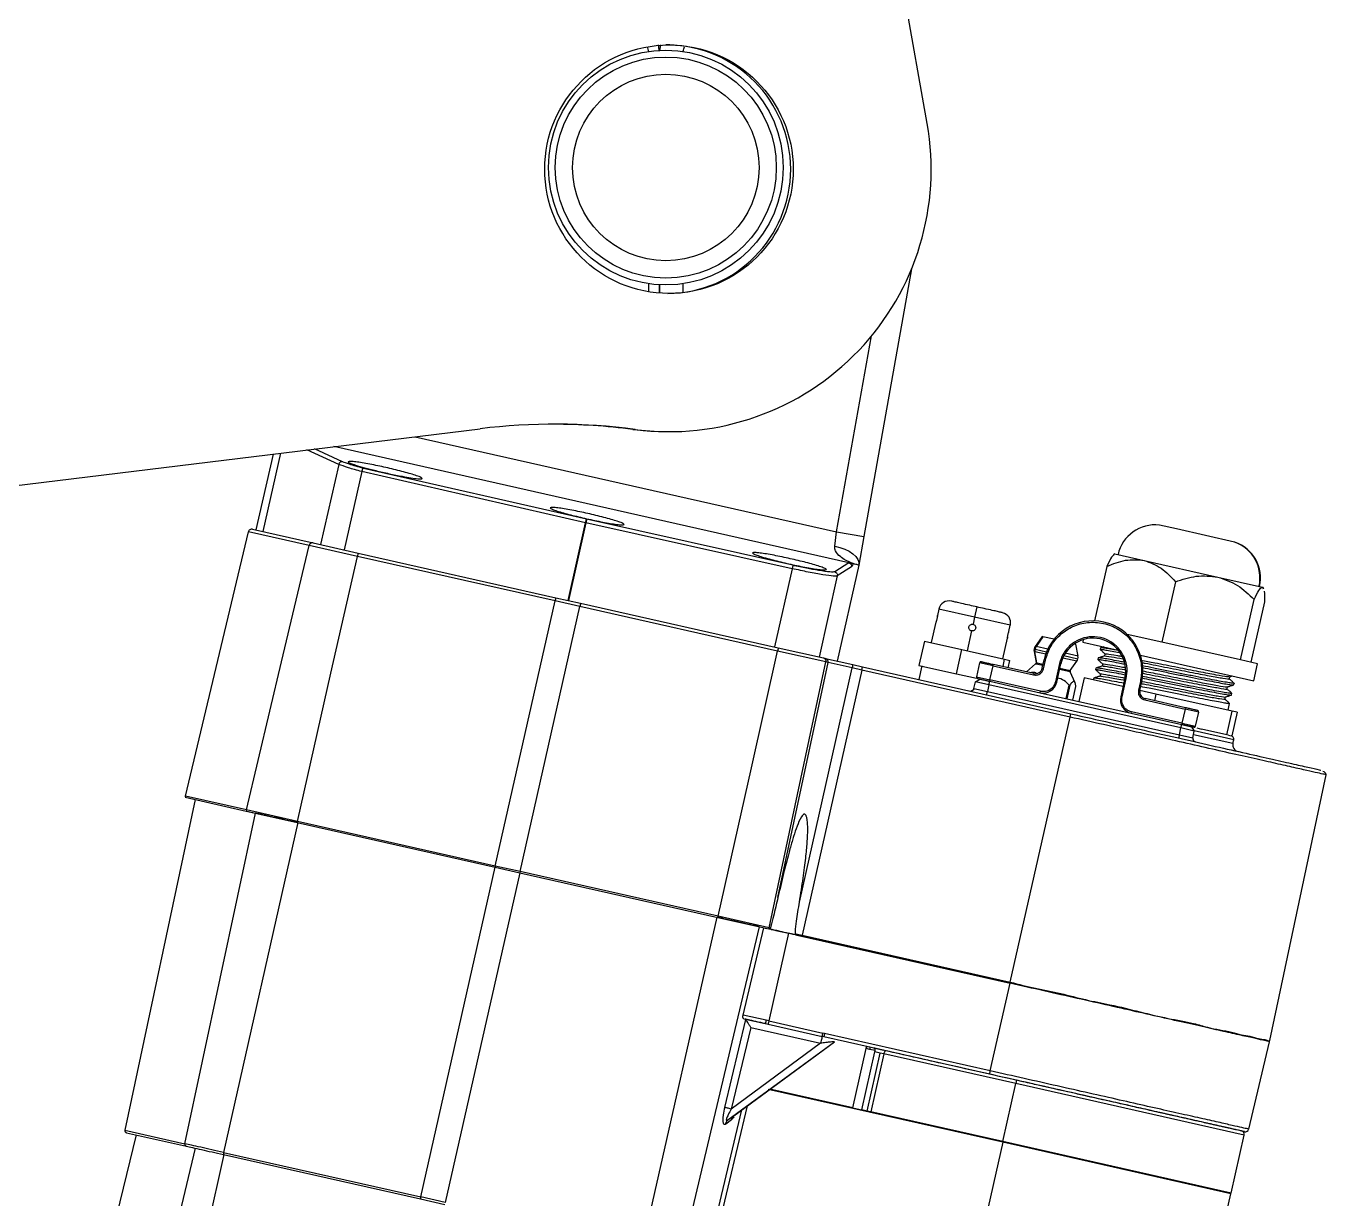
# Model space of a CAD drawing. Header units: millimetres. Extents: x -939 to 77961, y -54291 to 1503.
# Drawn here: x 9008.8 to 9349.7, y -34789.2 to -34481.8 of the extents above; entities that cross this region are included whole.
import ezdxf

# ---------------------------------------------------------------- set-up
doc = ezdxf.new("R2010")
doc.units = ezdxf.units.MM

# ---------------------------------------------------------------- blocks, each defined once
blk = doc.blocks.new('*U167')
at = {"color": 7, "linetype": 'Continuous', "lineweight": 25}
for p, q in [((580.4, -33.15), (573.82, 4.09)), ((539.92, -22.17), (540.03, -22.75)), ((543.16, -21.77), (542.56, -21.77)), ((578.14, -54.17), (571.22, -92.95)), ((540.06, -56.34), (540.06, -57.51)), ((541.62, -56.5), (541.62, -57.7)), ((541.63, -56.5), (541.63, -57.7)), ((545.06, -57.6), (545.06, -56.34)), ((317.53, -101.51), (515.69, -77.35)), ((537.78, -77.44), (538.15, -77.44)), ((542.7, -77.76), (543.06, -77.76)), ((486.76, -80.87), (484.2, -92.23)), ((569.07, -96.76), (494.48, -79.93)), ((485.69, -81), (483.21, -92)), ((495.2, -82.5), (492.58, -94.11)), ((496.57, -82.12), (496.59, -82.16)), ((498.53, -83.54), (495.97, -94.88)), ((530.95, -90.94), (498.53, -83.54)), ((531.08, -90.45), (498.78, -83.08)), ((473.01, -130.54), (482.13, -92.26)), ((490.93, -94.25), (482.13, -92.26)), ((482.73, -91.89), (491.49, -93.87)), ((528.41, -102.19), (530.95, -90.94)), ((530.99, -90.94), (528.45, -102.2)), ((530.99, -90.94), (530.95, -90.94)), ((560.86, -97.6), (530.99, -90.94)), ((560.95, -97.11), (531.08, -90.45)), ((567.01, -94.33), (567.29, -92.25)), ((567.29, -92.25), (571.22, -92.95)), ((616.49, -91.85), (614.02, -91.29)), ((624.9, -93.75), (616.49, -91.85)), ((491.49, -93.87), (498.04, -95.35)), ((571.22, -92.95), (570.49, -97.08)), ((624.94, -93.76), (624.9, -93.75)), ((497.9, -95.82), (490.93, -94.25)), ((526.53, -102.28), (497.9, -95.82)), ((498.04, -95.35), (526.64, -101.8)), ((607.55, -95.44), (607.36, -95.58)), ((607.55, -95.44), (611.83, -96.4)), ((560.86, -97.6), (558.3, -108.93)), ((569.07, -96.76), (567.01, -98.06)), ((570.49, -97.08), (567.35, -110.98)), ((569.45, -97.35), (567.39, -98.65)), ((570.49, -97.08), (569.39, -96.83)), ((606.43, -97.27), (604.65, -105.16)), ((611.83, -96.4), (622.48, -98.81)), ((567.39, -98.65), (564.74, -110.39)), ((616.34, -99.5), (614.36, -108.25)), ((622.48, -98.81), (628.93, -100.26)), ((628.93, -100.26), (629.04, -100.52)), ((628.93, -100.26), (629.01, -100.28)), ((629.12, -100.48), (629.01, -100.28)), ((517.86, -140.66), (526.53, -102.28)), ((521.47, -141.47), (530.12, -103.09)), ((530.12, -103.09), (526.53, -102.28)), ((526.64, -101.8), (530.22, -102.6)), ((558.74, -109.54), (530.12, -103.09)), ((530.22, -102.6), (558.82, -109.05)), ((582.1, -103.44), (581.89, -104.37)), ((587.6, -103.14), (587.27, -104.6)), ((625.76, -110.82), (627.74, -102.07)), ((629.23, -102.41), (627.26, -111.16)), ((581.67, -105.35), (581, -108.31)), ((587.27, -104.6), (587.04, -105.64)), ((586.82, -106.62), (586.17, -109.48)), ((592.23, -106.7), (592.44, -105.77)), ((614.36, -108.25), (609.35, -107.12)), ((558.82, -109.05), (565.37, -110.53)), ((579.99, -108.08), (579.19, -111.6)), ((579.99, -108.08), (585.43, -109.31)), ((591.34, -110.65), (592.01, -107.68)), ((597.06, -107.42), (596.05, -108.85)), ((597.16, -107.45), (596.18, -108.88)), ((597.16, -107.45), (597.06, -107.42)), ((598.79, -107.81), (597.16, -107.45)), ((601.94, -108.52), (601.73, -108.48)), ((602.24, -110.25), (601.94, -108.52)), ((603, -107.87), (602.92, -108.23)), ((602.92, -108.23), (608.06, -109.39)), ((605.5, -109.06), (605.45, -109.3)), ((625.76, -110.82), (614.36, -108.25)), ((565.72, -111.11), (558.74, -109.54)), ((565.37, -110.53), (565.69, -110.6)), ((565.69, -110.6), (569.66, -111.5)), ((566.05, -111.19), (565.72, -111.11)), ((584.64, -112.82), (585.43, -109.31)), ((585.43, -109.31), (591.62, -110.71)), ((591.38, -111.78), (591.62, -110.71)), ((591.62, -110.71), (592.36, -110.88)), ((592.12, -111.95), (592.36, -110.88)), ((595.88, -109.6), (596.16, -111.21)), ((596.26, -111.24), (596.01, -109.63)), ((597.05, -112.03), (597.32, -110.81)), ((597.24, -112.08), (597.52, -110.86)), ((597.32, -110.81), (597.52, -110.86)), ((601.12, -112.33), (602.07, -111)), ((605.17, -110.53), (605.12, -110.76)), ((606.14, -109.93), (606.07, -110.24)), ((611.27, -110.12), (627.7, -113.82)), ((624.82, -110.63), (624.81, -110.62)), ((628.25, -111.38), (625.76, -110.82)), ((558.79, -145.2), (566.05, -111.19)), ((561.91, -145.9), (569.56, -111.98)), ((561.91, -145.9), (569.56, -111.98)), ((570.94, -112.29), (562.29, -150.67)), ((569.56, -111.98), (566.05, -111.19)), ((569.66, -111.5), (569.56, -111.98)), ((570.94, -112.29), (569.56, -111.98)), ((569.56, -111.98), (569.56, -111.98)), ((569.66, -111.5), (571.05, -111.81)), ((569.66, -111.5), (569.66, -111.5)), ((570.94, -112.29), (571.05, -111.81)), ((601.09, -119.09), (570.94, -112.29)), ((571.05, -111.81), (601.2, -118.61)), ((579.19, -111.6), (584.64, -112.82)), ((579.63, -111.69), (579.19, -113.64)), ((584.64, -112.82), (587.52, -113.47)), ((588, -111.22), (587.54, -113.27)), ((589.95, -111.66), (588, -111.22)), ((589.49, -113.71), (589.95, -111.66)), ((589.95, -111.66), (590, -111.47)), ((589.95, -111.66), (595.81, -112.98)), ((595.85, -112.79), (590, -111.47)), ((596.09, -111.4), (594.77, -112.53)), ((595.85, -112.79), (595.81, -112.98)), ((597.05, -112.03), (597.24, -112.08)), ((599.56, -111.32), (598.96, -114)), ((599.15, -114.05), (599.76, -111.36)), ((599.76, -111.36), (599.56, -111.32)), ((601.82, -114.12), (601.1, -112.53)), ((604.84, -111.99), (604.79, -112.22)), ((605.81, -111.4), (605.74, -111.71)), ((627.7, -113.82), (628.25, -111.38)), ((587.17, -114.94), (587.41, -113.97)), ((587.41, -113.97), (588.02, -113.59)), ((589.34, -114.4), (587.41, -113.97)), ((587.54, -113.27), (589.49, -113.71)), ((588.02, -113.59), (589.45, -113.91)), ((589.34, -114.4), (589.12, -115.38)), ((589.34, -114.4), (589.45, -113.91)), ((617.14, -120.67), (589.34, -114.4)), ((589.49, -113.71), (589.45, -113.91)), ((589.45, -113.91), (596.76, -115.56)), ((596.81, -115.36), (589.49, -113.71)), ((599.15, -114.05), (598.96, -114)), ((600.52, -116.41), (600.96, -114.45)), ((601.06, -114.48), (600.62, -116.43)), ((601.06, -114.48), (600.96, -114.45)), ((601.5, -116.63), (601.94, -114.68)), ((603.15, -113.41), (602.38, -116.83)), ((608.75, -114.67), (603.15, -113.41)), ((604.51, -113.45), (604.45, -113.7)), ((609.03, -113.45), (608.42, -116.14)), ((608.62, -116.18), (609.22, -113.5)), ((609.03, -113.45), (609.22, -113.5)), ((611.27, -113.96), (611, -115.18)), ((611.19, -115.22), (611.47, -114)), ((611.27, -113.96), (611.47, -114)), ((623.83, -115.02), (623.9, -114.71)), ((624.16, -113.56), (624.23, -113.25)), ((624.22, -113.25), (624.62, -113.13)), ((624.79, -114.43), (624.85, -114.2)), ((587.17, -114.94), (589.12, -115.38)), ((589.01, -115.86), (589.12, -115.38)), ((589.12, -115.38), (616.92, -121.65)), ((596.76, -115.56), (596.81, -115.36)), ((596.76, -115.56), (609.93, -118.53)), ((596.9, -115.58), (596.9, -115.59)), ((608.62, -116.18), (608.42, -116.14)), ((611.19, -115.22), (611, -115.18)), ((613.53, -115.75), (611.19, -115.22)), ((611.95, -116.42), (611.9, -116.61)), ((611.9, -116.61), (617.76, -117.93)), ((617.8, -117.74), (611.95, -116.42)), ((613.53, -115.75), (613.31, -116.73)), ((624.58, -118.24), (613.53, -115.75)), ((623.5, -116.49), (623.57, -116.17)), ((624.46, -115.89), (624.52, -115.66)), ((601.09, -119.09), (601.2, -118.61)), ((609.93, -118.53), (609.98, -118.33)), ((609.93, -118.53), (617.25, -120.18)), ((617.29, -119.98), (609.98, -118.33)), ((617.76, -117.93), (617.29, -119.98)), ((617.76, -117.93), (617.8, -117.74)), ((619.71, -118.37), (617.76, -117.93)), ((619.24, -120.42), (619.71, -118.37)), ((623.81, -121.66), (624.58, -118.24)), ((623.96, -118.1), (624.19, -117.12)), ((625.26, -118.4), (624.49, -121.81)), ((625.26, -118.4), (624.58, -118.24)), ((592.44, -157.47), (601.09, -119.09)), ((617.14, -120.67), (617.25, -120.18)), ((617.29, -119.98), (617.25, -120.18)), ((617.25, -120.18), (618.68, -120.5)), ((617.29, -119.98), (619.24, -120.42)), ((618.68, -120.5), (619.06, -121.11)), ((618.68, -120.5), (619.06, -121.11)), ((616.92, -121.65), (616.81, -122.13)), ((616.92, -121.65), (617.14, -120.67)), ((616.92, -121.65), (618.86, -122.09)), ((619.06, -121.11), (617.14, -120.67)), ((618.86, -122.09), (619.06, -121.11)), ((618.86, -122.09), (619.06, -121.11)), ((619.06, -121.11), (619.06, -121.11)), ((619.42, -120.67), (620.13, -120.83)), ((623.81, -121.66), (620.13, -120.83)), ((624.04, -121.71), (623.81, -121.66)), ((624.04, -121.71), (624.4, -121.79)), ((624.49, -121.81), (624.4, -121.79)), ((624.67, -122.88), (624.78, -122.39)), ((629.99, -165.94), (638.18, -127.45)), ((474.43, -131.03), (464.25, -178.91)), ((473.01, -130.54), (472.97, -130.7)), ((472.97, -130.7), (481.8, -132.69)), ((481.84, -132.53), (473.01, -130.54)), ((472.93, -180.87), (483.16, -132.99)), ((481.84, -132.53), (481.8, -132.69)), ((481.8, -132.69), (489.18, -134.35)), ((489.22, -134.2), (481.84, -132.53)), ((481.97, -132.73), (483.16, -132.99)), ((489.27, -134.37), (478.54, -182.14)), ((489.22, -134.2), (489.18, -134.35)), ((489.18, -134.35), (517.83, -140.81)), ((517.86, -140.66), (489.22, -134.2)), ((507.09, -188.57), (517.85, -140.82)), ((517.86, -140.66), (517.83, -140.81)), ((517.83, -140.81), (521.44, -141.63)), ((521.47, -141.47), (517.86, -140.66)), ((521.41, -141.62), (510.63, -189.37)), ((521.47, -141.47), (521.44, -141.63)), ((521.44, -141.63), (550.08, -148.09)), ((550.12, -147.93), (521.47, -141.47)), ((561.91, -145.9), (561.91, -145.9)), ((539.18, -195.81), (549.99, -148.06)), ((550.12, -147.93), (550.08, -148.09)), ((550.08, -148.09), (557.47, -149.75)), ((557.5, -149.59), (550.12, -147.93)), ((556.1, -149.44), (544.79, -197.08)), ((553.75, -162.25), (556.74, -149.59)), ((556.74, -149.59), (557.16, -149.68)), ((557.5, -149.59), (557.47, -149.75)), ((557.47, -149.75), (557.65, -149.79)), ((560.34, -150.4), (557.47, -163.09)), ((557.68, -149.64), (557.5, -149.59)), ((557.65, -149.79), (557.68, -149.64)), ((592.4, -157.63), (560.34, -150.4)), ((561.38, -150.47), (561.35, -150.63)), ((561.35, -150.63), (592.4, -157.63)), ((561.38, -150.47), (562.29, -150.67)), ((562.29, -150.67), (592.44, -157.47)), ((589.54, -170.32), (592.4, -157.63)), ((592.44, -157.47), (592.4, -157.63)), ((551.12, -175.62), (554.16, -162.9)), ((557.08, -163), (553.75, -162.25)), ((553.84, -162.77), (556.95, -163.47)), ((554.16, -162.9), (554.07, -162.82)), ((556.95, -163.47), (557.37, -163.57)), ((557.47, -163.09), (557.08, -163)), ((557.37, -163.57), (565.2, -165.33)), ((557.47, -163.09), (565.3, -164.85)), ((554.86, -164.03), (552.04, -175.84)), ((554.86, -164.03), (564.98, -166.31)), ((565.44, -165.39), (565.2, -165.33)), ((565.55, -164.91), (565.3, -164.85)), ((589.43, -170.8), (565.44, -165.39)), ((589.54, -170.32), (565.55, -164.91)), ((551.56, -177.43), (566.96, -166.09)), ((564.98, -166.31), (552.04, -175.84)), ((552.4, -176.82), (566.96, -166.09)), ((569.62, -175.66), (571.56, -167.07)), ((570.94, -175.96), (572.84, -167.57)), ((572.11, -167.2), (571.56, -167.07)), ((572.88, -167.37), (572.11, -167.2)), ((572.69, -167.02), (572.68, -167.02)), ((572.84, -167.57), (572.88, -167.37)), ((573.61, -167.74), (572.84, -167.57)), ((572.89, -167.37), (572.88, -167.37)), ((626.95, -178.75), (629.96, -166.1)), ((629.96, -166.1), (630, -165.92)), ((571.72, -176.13), (573.61, -167.74)), ((574.12, -167.86), (572.22, -176.25)), ((574.12, -167.86), (573.61, -167.74)), ((593.26, -172.17), (574.12, -167.86)), ((591.34, -180.66), (557.39, -173)), ((569.62, -175.66), (557.62, -172.95)), ((591.37, -180.56), (593.26, -172.17)), ((554.35, -175.38), (548.95, -198.01)), ((551.56, -177.43), (552.4, -176.82)), ((569.62, -175.66), (570.94, -175.96)), ((571.72, -176.13), (570.94, -175.96)), ((572.22, -176.25), (571.72, -176.13)), ((591.37, -180.56), (572.22, -176.25)), ((464.25, -178.91), (472.93, -180.87)), ((552.07, -177.4), (551.23, -178.02)), ((465.88, -179.58), (461.14, -199.01)), ((464.48, -179.27), (473.14, -181.22)), ((591.34, -180.66), (567.41, -286.8)), ((591.07, -180.5), (591.04, -180.59)), ((624.38, -188.11), (591.34, -180.66)), ((624.4, -188.01), (591.37, -180.56)), ((624.4, -188.01), (626.3, -179.62)), ((474.44, -181.51), (469.73, -200.95)), ((478.59, -182.45), (474.17, -201.95)), ((478.5, -182.43), (507.03, -188.86)), ((478.54, -182.14), (507.09, -188.57)), ((606.13, -183.99), (606.15, -183.9)), ((607.47, -184.19), (607.45, -184.29)), ((608.91, -184.52), (608.88, -184.62)), ((600.45, -294.25), (624.38, -188.11)), ((621.55, -187.47), (621.58, -187.38)), ((507.03, -188.86), (510.56, -189.66)), ((510.63, -189.37), (507.09, -188.57))]:
    blk.add_line(p, q, dxfattribs=at)
at = {"color": 8, "linetype": 'Continuous', "lineweight": 25}
for p, q in [((567.29, -92.25), (572.35, -63.89)), ((506.28, -78.5), (567.29, -92.25)), ((495.2, -82.5), (490.6, -80.41)), ((495.77, -82.12), (491.72, -80.27)), ((587.27, -104.6), (582.1, -103.44)), ((592.44, -105.77), (587.27, -104.6)), ((595.89, -109.21), (596.02, -109.24)), ((596.02, -109.24), (597.7, -109.62)), ((596.18, -108.88), (596.05, -108.85)), ((597.86, -109.26), (596.18, -108.88)), ((596.01, -109.63), (595.88, -109.6)), ((597.56, -109.98), (596.01, -109.63)), ((602.07, -111), (600.03, -110.54)), ((600.2, -110.18), (602.23, -110.64)), ((602.24, -110.25), (600.4, -109.83)), ((596.2, -111.42), (596.09, -111.4)), ((596.16, -111.21), (596.26, -111.24)), ((597.14, -111.64), (596.2, -111.42)), ((596.26, -111.24), (597.18, -111.44)), ((601.1, -112.53), (599.57, -112.19)), ((599.62, -111.99), (601.12, -112.33)), ((618.96, -121.59), (624.67, -122.88)), ((624.78, -122.39), (619.06, -121.1)), ((626.3, -179.62), (593.26, -172.17)), ((553.53, -175.98), (548.33, -197.87))]:
    blk.add_line(p, q, dxfattribs=at)
at = {"color": 7, "linetype": 'Continuous', "lineweight": 25, "flags": 128}
for points in [[(541.6, -22.55), (541.53, -22.02), (541.48, -21.77)], [(541.77, -21.77), (541.72, -22.02), (541.65, -22.55)], [(537.78, -77.44), (541.51, -77.74), (542.7, -77.76)], [(481.84, -132.53), (486.93, -111.09), (490.93, -94.25)], [(489.22, -134.2), (494.08, -112.71), (497.9, -95.82)], [(567.01, -94.33), (567.76, -94.52), (568.46, -94.77), (569.09, -95.08), (569.62, -95.44), (570.05, -95.83), (570.34, -96.25), (570.49, -96.67), (570.49, -97.08)], [(550.12, -147.93), (554.95, -126.43), (558.74, -109.54)], [(557.5, -149.59), (562.1, -128.05), (565.72, -111.11)], [(569.56, -111.98), (569.58, -111.88), (569.6, -111.79), (569.62, -111.71), (569.63, -111.64), (569.65, -111.58), (569.66, -111.53), (569.66, -111.51), (569.66, -111.5)], [(571.56, -167.07), (571.57, -167.02), (571.59, -166.97), (571.61, -166.92), (571.64, -166.88), (571.67, -166.84), (571.7, -166.82), (571.73, -166.81), (571.76, -166.81)]]:
    blk.add_lwpolyline(points, dxfattribs=at)
at = {"color": 7, "linetype": 'Continuous', "lineweight": 25}
for centre, radius in [((543.02, -39.76), 17.99), ((542.56, -39.52), 17), ((542.56, -39.52), 16), ((542.56, -39.52), 13.5)]:
    blk.add_circle(centre, radius, dxfattribs=at)
for centre, radius, start, end in [((542.66, -39.74), 17.98, 359.9433, 89.3908), ((543.01, -39.79), 37.97, 262.6395, 10.0712), ((542.66, -39.78), 17.98, 270.6596, 0.0568), ((526.54, -166.35), 89.67, 82.5648, 96.9508), ((526.18, -166.36), 89.67, 82.5648, 89.909), ((495.69, -82.61), 0.5, 80.2423, 167.2309), ((613.4, -96.76), 5.5, 83.5549, 167.292), ((623.1, -98.93), 5.49, 347.1133, 70.7905), ((623.16, -98.96), 5.5, 347.292, 71.0291), ((583.57, -103.77), 1.5, 77.292, 167.292), ((590.98, -105.44), 1.5, 347.292, 77.292), ((604.39, -112.41), 7.25, 347.292, 167.292), ((596.86, -109.43), 1, 167.292, 189.9119), ((596.86, -109.43), 1, 144.6722, 167.292), ((597.03, -109.47), 1.04, 167.2656, 189.0305), ((597.03, -109.47), 1.04, 145.5536, 167.3184), ((604.39, -112.41), 4.75, 347.292, 167.292), ((565.57, -111.07), 0.487, 346.492, 75.762), ((588.2, -111.27), 0.2, 77.292, 167.292), ((601.25, -110.42), 1, 324.6722, 347.292), ((601.25, -110.42), 1, 347.292, 9.9119), ((596.07, -111.81), 1, 257.292, 347.292), ((595.96, -111.25), 0.2, 310.4221, 9.9119), ((596.06, -111.27), 0.207, 311.8264, 9.0881), ((601.29, -112.45), 0.2, 144.6722, 204.1619), ((587.74, -113.32), 0.2, 167.292, 257.292), ((597.2, -113.61), 2, 257.292, 347.292), ((586.69, -114.82), 0.5, 257.292, 299.5574), ((586.69, -114.82), 0.5, 301.6845, 346.292), ((610.37, -116.58), 2, 167.292, 257.292), ((612.17, -115.44), 1, 167.292, 257.292), ((619.51, -118.33), 0.2, 347.292, 77.292), ((619.05, -120.38), 0.2, 257.292, 347.292), ((619.35, -122.19), 0.5, 168.292, 257.292), ((619.35, -122.19), 0.5, 168.292, 237.1621), ((624.29, -122.28), 0.5, 347.292, 77.292), ((625.64, -123.1), 1, 167.292, 257.292), ((571.41, -166.97), 0.733, 341.4832, 5.2465), ((572.6, -167.3), 0.286, 344.455, 74.1416), ((572.61, -167.3), 0.286, 344.455, 74.1416), ((592.1, -171.79), 1.22, 341.4834, 5.2467), ((626.46, -178.64), 0.5, 257.292, 346.592), ((625.81, -179.51), 0.5, 347.292, 77.292)]:
    blk.add_arc(centre, radius, start, end, dxfattribs=at)
for points, knots in [([(545.08, -22.72), (545.08, -22.7), (545.1, -22.46), (545.18, -22.23), (545.25, -22.02)], [0, 0, 0, 0, 0.058138, 1, 1, 1, 1]), ([(498.53, -83.54), (497.84, -83.35), (496.33, -82.94), (495.6, -82.65), (495.2, -82.5)], [0, 0, 0, 0, 0.462918, 1, 1, 1, 1]), ([(498.78, -83.08), (498.03, -82.87), (496.69, -82.49), (496.05, -82.23), (495.77, -82.12)], [0, 0, 0, 0, 0.5591759, 1, 1, 1, 1]), ([(507.3, -84.54), (507.24, -84.47), (507.13, -84.37), (506.35, -84.08), (505.43, -83.81), (504.36, -83.51), (503.2, -83.22), (502.02, -82.95), (500.83, -82.69), (499.66, -82.46), (498.57, -82.26), (497.62, -82.12), (496.79, -82.03), (496.65, -82.09), (496.57, -82.12)], [0, 0, 0, 0, 0.118826, 0.204732, 0.282913, 0.358176, 0.430534, 0.5, 0.569442, 0.641791, 0.717063, 0.795268, 0.881149, 1, 1, 1, 1]), ([(496.59, -82.16), (496.68, -82.22), (496.84, -82.33), (497.37, -82.51), (497.61, -82.59)], [0, 0, 0, 0, 0.558659, 1, 1, 1, 1]), ([(497.61, -82.59), (498.04, -82.72), (498.87, -82.97), (500.63, -83.42), (502.54, -83.86), (504.31, -84.22), (505.73, -84.46), (506.6, -84.58), (507.17, -84.61), (507.25, -84.56), (507.3, -84.54)], [0, 0, 0, 0, 0.14219, 0.274115, 0.419158, 0.566555, 0.68018, 0.805928, 0.887095, 1, 1, 1, 1]), ([(498.78, -83.08), (498.77, -83.08), (498.75, -83.09), (498.71, -83.13), (498.65, -83.21), (498.58, -83.35), (498.55, -83.48), (498.53, -83.54)], [0, 0, 0, 0, 0.152904, 0.287479, 0.501017, 0.758405, 1, 1, 1, 1]), ([(498.53, -83.54), (498.53, -83.54), (498.53, -83.54), (498.53, -83.54), (498.53, -83.54)], [0, 0, 0, 0, 0.559549, 1, 1, 1, 1]), ([(536.55, -91.2), (536.49, -91.14), (536.38, -91.03), (535.6, -90.75), (534.68, -90.47), (533.61, -90.18), (532.45, -89.89), (531.27, -89.61), (530.08, -89.36), (528.91, -89.12), (527.82, -88.93), (526.87, -88.78), (526.04, -88.7), (525.9, -88.75), (525.82, -88.78)], [0, 0, 0, 0, 0.118826, 0.204732, 0.282913, 0.358176, 0.430534, 0.5, 0.569442, 0.641791, 0.717063, 0.795268, 0.881149, 1, 1, 1, 1]), ([(525.82, -88.78), (525.88, -88.85), (525.98, -88.95), (526.77, -89.24), (527.69, -89.51), (528.76, -89.8), (529.91, -90.09), (531.1, -90.37), (532.29, -90.63), (533.45, -90.86), (534.55, -91.06), (535.49, -91.2), (536.33, -91.28), (536.47, -91.23), (536.55, -91.2)], [0, 0, 0, 0, 0.118826, 0.204732, 0.282913, 0.358176, 0.430534, 0.5, 0.569442, 0.641791, 0.717063, 0.795268, 0.881149, 1, 1, 1, 1]), ([(482.73, -91.89), (482.66, -91.89), (482.51, -91.87), (482.32, -91.96), (482.19, -92.1), (482.15, -92.21), (482.13, -92.26)], [0, 0, 0, 0, 0.272005, 0.56447, 0.790888, 1, 1, 1, 1]), ([(491.49, -93.87), (491.45, -93.86), (491.38, -93.85), (491.28, -93.87), (491.19, -93.91), (491.08, -93.97), (490.98, -94.09), (490.94, -94.2), (490.93, -94.25)], [0, 0, 0, 0, 0.149188, 0.291526, 0.427013, 0.555646, 0.791357, 1, 1, 1, 1]), ([(498.04, -95.35), (498.04, -95.35), (498.03, -95.35), (498.02, -95.39), (498, -95.45), (497.97, -95.53), (497.94, -95.66), (497.91, -95.77), (497.9, -95.82)], [0, 0, 0, 0, 0.153188, 0.298388, 0.435594, 0.564803, 0.798242, 1, 1, 1, 1]), ([(565.83, -97.73), (565.77, -97.67), (565.66, -97.56), (564.88, -97.28), (563.96, -97), (562.89, -96.71), (561.73, -96.42), (560.55, -96.15), (559.36, -95.89), (558.19, -95.65), (557.1, -95.46), (556.15, -95.32), (555.32, -95.23), (555.18, -95.28), (555.1, -95.31)], [0, 0, 0, 0, 0.118826, 0.204732, 0.282913, 0.358176, 0.430534, 0.5, 0.569442, 0.641791, 0.717063, 0.795268, 0.881149, 1, 1, 1, 1]), ([(555.1, -95.31), (555.16, -95.38), (555.27, -95.48), (556.05, -95.77), (556.97, -96.04), (558.04, -96.33), (559.19, -96.62), (560.38, -96.9), (561.57, -97.16), (562.73, -97.39), (563.83, -97.59), (564.77, -97.73), (565.61, -97.82), (565.75, -97.76), (565.83, -97.73)], [0, 0, 0, 0, 0.118826, 0.204732, 0.282913, 0.358176, 0.430534, 0.5, 0.569442, 0.641791, 0.717063, 0.795268, 0.881149, 1, 1, 1, 1]), ([(570.49, -97.08), (570.48, -97.07), (570.12, -96.99), (569.18, -96.71), (567.96, -96.07), (567.25, -95.3), (567.02, -94.75), (567.01, -94.52), (567.01, -94.33)], [0, 0, 0, 0, 0.0022, 0.236415, 0.618354, 0.857413, 0.889194, 1, 1, 1, 1]), ([(607.42, -95.65), (607.32, -95.71), (607.06, -95.88), (606.68, -96.73), (606.43, -97.27)], [0, 0, 0, 0, 0.371884, 1, 1, 1, 1]), ([(567.39, -98.65), (567.24, -98.67), (566.94, -98.71), (565.4, -98.51), (563.28, -98.13), (561.65, -97.77), (560.86, -97.6)], [0, 0, 0, 0, 0.241641, 0.500325, 0.756688, 1, 1, 1, 1]), ([(567.01, -98.06), (566.84, -98.08), (566.49, -98.12), (564.87, -97.89), (562.95, -97.54), (561.62, -97.26), (560.95, -97.11)], [0, 0, 0, 0, 0.279967, 0.559708, 0.779909, 1, 1, 1, 1]), ([(569.39, -96.83), (569.37, -96.82), (569.33, -96.81), (569.26, -96.8), (569.21, -96.79), (569.17, -96.78), (569.14, -96.77), (569.12, -96.77), (569.1, -96.76), (569.08, -96.76), (569.07, -96.76), (569.07, -96.76)], [0, 0, 0, 0, 0.262719, 0.517918, 0.685702, 0.795946, 0.868816, 0.932466, 0.961558, 0.985122, 1, 1, 1, 1]), ([(569.69, -96.89), (569.63, -97.03), (569.54, -97.26), (569.47, -97.32), (569.45, -97.35)], [0, 0, 0, 0, 0.559666, 1, 1, 1, 1]), ([(606.43, -97.27), (607.32, -96.9), (609.11, -96.17), (610.92, -96.32), (611.83, -96.4)], [0, 0, 0, 0, 0.498163, 1, 1, 1, 1]), ([(611.83, -96.4), (612.68, -96.72), (614.39, -97.35), (615.69, -98.78), (616.34, -99.5)], [0, 0, 0, 0, 0.498409, 1, 1, 1, 1]), ([(616.34, -99.5), (617.34, -99.16), (619.36, -98.48), (621.44, -98.7), (622.48, -98.81)], [0, 0, 0, 0, 0.4981628, 1, 1, 1, 1]), ([(622.48, -98.81), (623.47, -99.15), (625.44, -99.84), (626.97, -101.33), (627.74, -102.07)], [0, 0, 0, 0, 0.498409, 1, 1, 1, 1]), ([(627.74, -102.07), (627.97, -101.56), (628.45, -100.53), (628.77, -100.35), (628.93, -100.26)], [0, 0, 0, 0, 0.4981628, 1, 1, 1, 1]), ([(629.17, -100.85), (629.18, -100.87), (629.28, -101.09), (629.25, -101.78), (629.23, -102.41)], [0, 0, 0, 0, 0.0883191, 1, 1, 1, 1]), ([(526.64, -101.8), (526.64, -101.8), (526.63, -101.82), (526.6, -101.95), (526.56, -102.11), (526.54, -102.22), (526.53, -102.28)], [0, 0, 0, 0, 0.2704334, 0.5624121, 0.7895962, 1, 1, 1, 1]), ([(528.41, -102.19), (528.42, -102.2), (528.43, -102.2), (528.44, -102.2), (528.45, -102.2)], [0, 0, 0, 0, 0.559994, 1, 1, 1, 1]), ([(530.22, -102.6), (530.22, -102.61), (530.22, -102.63), (530.19, -102.76), (530.16, -102.92), (530.13, -103.03), (530.12, -103.09)], [0, 0, 0, 0, 0.270433, 0.562412, 0.789596, 1, 1, 1, 1]), ([(587.6, -103.14), (587.25, -103.06), (586.46, -102.88), (585.41, -102.65), (584.58, -102.46), (584.01, -102.33), (583.94, -102.31), (583.9, -102.3)], [0, 0, 0, 0, 0.180825, 0.409552, 0.590377, 0.789795, 1, 1, 1, 1]), ([(591.31, -103.98), (591.27, -103.97), (591.2, -103.95), (590.63, -103.82), (589.79, -103.63), (588.75, -103.4), (587.96, -103.22), (587.6, -103.14)], [0, 0, 0, 0, 0.2102048, 0.4096225, 0.5904475, 0.819175, 1, 1, 1, 1]), ([(581.81, -104.86), (581.79, -104.93), (581.76, -105.05), (581.71, -105.22), (581.68, -105.31), (581.67, -105.36), (581.67, -105.35), (581.67, -105.35)], [0, 0, 0, 0, 0.250729, 0.500052, 0.749831, 0.999539, 1, 1, 1, 1]), ([(581.87, -104.52), (581.88, -104.48), (581.89, -104.4), (581.9, -104.36), (581.89, -104.4), (581.88, -104.51), (581.85, -104.67), (581.82, -104.8), (581.81, -104.86)], [0, 0, 0, 0, 0.166328, 0.332824, 0.499031, 0.666239, 0.833127, 1, 1, 1, 1]), ([(597.52, -110.86), (597.72, -110.22), (598.17, -108.78), (599.62, -107.07), (601.52, -105.85), (603.66, -105.27), (605.97, -105.41), (608.12, -106.28), (609.8, -107.72), (611, -109.63), (611.57, -111.8), (611.36, -113.3), (611.27, -113.96)], [0, 0, 0, 0, 0.0904125, 0.2047762, 0.2951887, 0.3948976, 0.5, 0.6051024, 0.7048113, 0.7952238, 0.9095875, 1, 1, 1, 1]), ([(586.82, -106.62), (586.76, -106.6), (586.63, -106.55), (586.5, -106.4), (586.42, -106.22), (586.44, -106.09), (586.44, -106.02)], [0, 0, 0, 0, 0.2505991, 0.4997951, 0.7491968, 1, 1, 1, 1]), ([(586.44, -106.02), (586.46, -105.96), (586.51, -105.83), (586.66, -105.7), (586.84, -105.62), (586.97, -105.64), (587.04, -105.64)], [0, 0, 0, 0, 0.250596, 0.49979, 0.749192, 1, 1, 1, 1]), ([(587.42, -106.24), (587.4, -106.3), (587.35, -106.43), (587.2, -106.56), (587.02, -106.64), (586.89, -106.62), (586.82, -106.62)], [0, 0, 0, 0, 0.2505962, 0.4997897, 0.7491938, 1, 1, 1, 1]), ([(587.04, -105.64), (587.1, -105.66), (587.23, -105.71), (587.36, -105.86), (587.44, -106.04), (587.42, -106.17), (587.42, -106.24)], [0, 0, 0, 0, 0.2505991, 0.4997951, 0.7491968, 1, 1, 1, 1]), ([(592.03, -107.53), (592.03, -107.57), (592.02, -107.65), (592.01, -107.69), (592.02, -107.65), (592.03, -107.54), (592.06, -107.38), (592.09, -107.25), (592.1, -107.19)], [0, 0, 0, 0, 0.166328, 0.332824, 0.499031, 0.666239, 0.833127, 1, 1, 1, 1]), ([(592.1, -107.19), (592.12, -107.12), (592.15, -106.99), (592.19, -106.83), (592.22, -106.73), (592.24, -106.69), (592.23, -106.7), (592.23, -106.7)], [0, 0, 0, 0, 0.250729, 0.500052, 0.749831, 0.999539, 1, 1, 1, 1]), ([(558.82, -109.05), (558.82, -109.05), (558.83, -109.06), (558.82, -109.1), (558.82, -109.16), (558.8, -109.25), (558.78, -109.37), (558.75, -109.49), (558.74, -109.54)], [0, 0, 0, 0, 0.149075, 0.291337, 0.426785, 0.555413, 0.791201, 1, 1, 1, 1]), ([(609.22, -113.5), (609.29, -113.03), (609.43, -111.98), (609.03, -110.46), (608.19, -109.12), (607.01, -108.11), (605.5, -107.49), (603.88, -107.4), (602.38, -107.81), (601.04, -108.66), (600.02, -109.86), (599.71, -110.87), (599.56, -111.32)], [0, 0, 0, 0, 0.090412, 0.204776, 0.295189, 0.394898, 0.5, 0.605102, 0.704811, 0.795224, 0.909588, 1, 1, 1, 1]), ([(607.99, -109.45), (607.73, -109.4), (607.04, -109.27), (606.25, -109.13), (605.68, -109.05), (605.45, -109.03), (605.51, -109.06), (605.51, -109.07)], [0, 0, 0, 0, 0.1665661, 0.4395982, 0.7126303, 0.9856624, 1, 1, 1, 1]), ([(605.96, -108.92), (605.96, -108.92), (605.81, -108.96), (605.65, -109.01), (605.5, -109.06)], [0, 0, 0, 0, 0.001161, 1, 1, 1, 1]), ([(565.37, -110.53), (565.41, -110.54), (565.48, -110.56), (565.57, -110.62), (565.63, -110.7), (565.7, -110.81), (565.74, -110.95), (565.72, -111.06), (565.72, -111.11)], [0, 0, 0, 0, 0.153257, 0.298498, 0.435721, 0.564926, 0.798313, 1, 1, 1, 1]), ([(588.24, -111.07), (588.27, -111.08), (588.34, -111.1), (588.81, -111.2), (589.4, -111.33), (589.8, -111.43), (590, -111.47)], [0, 0, 0, 0, 0.271215, 0.56189, 0.788578, 1, 1, 1, 1]), ([(605.13, -110.76), (605.12, -110.76), (605.07, -110.73), (605.3, -110.75), (605.85, -110.83), (606.81, -110.99), (607.85, -111.19), (608.66, -111.35), (608.96, -111.4)], [0, 0, 0, 0, 0.011332, 0.227134, 0.442936, 0.658738, 0.87454, 1, 1, 1, 1]), ([(608.88, -111.15), (608.63, -111.1), (607.86, -110.95), (606.86, -110.76), (605.91, -110.59), (605.35, -110.52), (605.12, -110.5), (605.18, -110.53), (605.18, -110.53)], [0, 0, 0, 0, 0.107975, 0.328091, 0.548208, 0.768325, 0.988441, 1, 1, 1, 1]), ([(605.12, -110.76), (605.23, -110.87), (605.46, -111.08), (605.7, -111.3), (605.81, -111.4)], [0, 0, 0, 0, 0.500014, 1, 1, 1, 1]), ([(606.08, -110.24), (605.93, -110.29), (605.63, -110.38), (605.32, -110.48), (605.17, -110.52)], [0, 0, 0, 0, 0.4999845, 1, 1, 1, 1]), ([(605.46, -109.3), (605.45, -109.3), (605.4, -109.27), (605.63, -109.29), (606.19, -109.36), (607.07, -109.52), (607.87, -109.67), (608.24, -109.74)], [0, 0, 0, 0, 0.013441, 0.269401, 0.525361, 0.781321, 1, 1, 1, 1]), ([(605.45, -109.3), (605.57, -109.41), (605.8, -109.62), (606.03, -109.84), (606.15, -109.95)], [0, 0, 0, 0, 0.500018, 1, 1, 1, 1]), ([(606.16, -110.26), (606.15, -110.25), (606.03, -110.19), (606.83, -110.31), (608.14, -110.55), (608.72, -110.66)], [0, 0, 0, 0, 0.08815, 0.594437, 1, 1, 1, 1]), ([(606.24, -109.96), (606.28, -109.94), (606.37, -109.91), (607.34, -110.07), (608.38, -110.26), (608.6, -110.31)], [0, 0, 0, 0, 0.378621, 0.868333, 1, 1, 1, 1]), ([(611.35, -110.83), (612.01, -110.96), (613.66, -111.28), (616.67, -111.88), (619.79, -112.5), (622.31, -112.98), (623.9, -113.25), (624.06, -113.24), (624.12, -113.23)], [0, 0, 0, 0, 0.122508, 0.305536, 0.488651, 0.671684, 0.85478, 1, 1, 1, 1]), ([(596.25, -112.79), (596.16, -112.73), (595.88, -112.56), (595.54, -112.62), (595.31, -112.67)], [0, 0, 0, 0, 0.3187365, 1, 1, 1, 1]), ([(595.81, -112.98), (595.98, -113), (596.33, -113.04), (596.8, -112.81), (597.11, -112.47), (597.2, -112.2), (597.24, -112.08)], [0, 0, 0, 0, 0.270261, 0.562429, 0.789736, 1, 1, 1, 1]), ([(604.8, -112.22), (604.79, -112.22), (604.74, -112.19), (604.97, -112.21), (605.53, -112.29), (606.47, -112.46), (607.71, -112.69), (608.74, -112.89), (609.26, -112.99)], [0, 0, 0, 0, 0.010393, 0.208315, 0.406236, 0.604157, 0.802079, 1, 1, 1, 1]), ([(609.31, -112.76), (608.79, -112.66), (607.76, -112.45), (606.52, -112.22), (605.58, -112.06), (605.02, -111.98), (604.79, -111.96), (604.85, -111.99), (604.85, -111.99)], [0, 0, 0, 0, 0.197921, 0.395843, 0.593764, 0.791685, 0.989607, 1, 1, 1, 1]), ([(604.79, -112.21), (604.9, -112.32), (605.13, -112.53), (605.37, -112.75), (605.48, -112.85)], [0, 0, 0, 0, 0.500105, 1, 1, 1, 1]), ([(605.75, -111.7), (605.6, -111.75), (605.3, -111.84), (604.99, -111.94), (604.84, -111.99)], [0, 0, 0, 0, 0.499984, 1, 1, 1, 1]), ([(605.48, -112.86), (605.46, -112.91), (605.44, -113.01), (605.42, -113.12), (605.41, -113.17)], [0, 0, 0, 0, 0.508373, 1, 1, 1, 1]), ([(605.62, -112.89), (605.59, -112.87), (605.47, -112.8), (606.56, -112.98), (607.84, -113.21), (608.87, -113.4), (608.94, -113.42)], [0, 0, 0, 0, 0.163244, 0.566528, 0.969951, 1, 1, 1, 1]), ([(605.85, -111.41), (605.84, -111.4), (605.66, -111.33), (606.45, -111.44), (607.64, -111.64), (608.83, -111.87), (609.11, -111.93)], [0, 0, 0, 0, 0.036843, 0.454256, 0.871585, 1, 1, 1, 1]), ([(605.86, -111.73), (605.84, -111.72), (605.73, -111.66), (606.8, -111.83), (608.04, -112.05), (609.05, -112.24), (609.09, -112.25)], [0, 0, 0, 0, 0.105158, 0.542721, 0.980092, 1, 1, 1, 1]), ([(611.47, -111.19), (611.63, -111.22), (612.72, -111.43), (615.24, -111.93), (618.51, -112.58), (621.4, -113.14), (623.34, -113.49), (624.24, -113.62), (624.08, -113.55), (624.05, -113.53)], [0, 0, 0, 0, 0.031722, 0.216564, 0.401406, 0.586225, 0.771094, 0.955895, 1, 1, 1, 1]), ([(611.53, -112.73), (611.63, -112.74), (612.68, -112.95), (615.14, -113.44), (618.38, -114.08), (621.23, -114.63), (623.1, -114.96), (623.94, -115.09), (623.77, -115.01), (623.74, -115)], [0, 0, 0, 0, 0.019683, 0.209253, 0.398848, 0.588442, 0.778013, 0.967634, 1, 1, 1, 1]), ([(611.55, -112.4), (612.38, -112.56), (614.24, -112.93), (617.36, -113.55), (620.35, -114.14), (622.58, -114.55), (623.77, -114.74), (623.75, -114.7), (623.74, -114.68)], [0, 0, 0, 0, 0.15343, 0.3449187, 0.5363216, 0.7278011, 0.9192326, 1, 1, 1, 1]), ([(611.58, -111.92), (612.09, -112.02), (613.22, -112.24), (615.06, -112.61), (616.98, -113), (618.83, -113.37), (620.53, -113.7), (622.01, -113.99), (623.23, -114.22), (624.12, -114.37), (624.69, -114.45), (624.75, -114.43), (624.78, -114.42)], [0, 0, 0, 0, 0.08654, 0.188632, 0.290723, 0.392814, 0.494905, 0.596996, 0.699087, 0.801179, 0.90327, 1, 1, 1, 1]), ([(624.81, -114.18), (624.83, -114.18), (624.91, -114.22), (624.71, -114.21), (624.18, -114.14), (623.28, -113.98), (622.06, -113.76), (620.58, -113.47), (618.88, -113.14), (617.03, -112.77), (615.11, -112.38), (613.26, -112.01), (612.12, -111.78), (611.59, -111.68)], [0, 0, 0, 0, 0.01646, 0.11612, 0.215779, 0.315438, 0.415097, 0.514756, 0.614416, 0.714075, 0.813734, 0.913393, 1, 1, 1, 1]), ([(587.69, -113.51), (587.72, -113.52), (587.79, -113.53), (588.26, -113.64), (588.85, -113.77), (589.25, -113.86), (589.45, -113.91)], [0, 0, 0, 0, 0.270261, 0.562429, 0.789736, 1, 1, 1, 1]), ([(598.96, -114), (598.87, -114.24), (598.69, -114.75), (598.08, -115.23), (597.42, -115.44), (597, -115.39), (596.81, -115.36)], [0, 0, 0, 0, 0.270261, 0.562429, 0.789736, 1, 1, 1, 1]), ([(600.96, -114.45), (600.72, -114.21), (600.24, -113.73), (599.61, -113.51), (599.29, -113.4)], [0, 0, 0, 0, 0.500397, 1, 1, 1, 1]), ([(601.94, -114.68), (601.91, -114.49), (601.85, -114.12), (601.66, -113.86), (601.38, -114.01), (601.16, -114.32), (601.06, -114.48)], [0, 0, 0, 0, 0.249812, 0.499229, 0.74896, 1, 1, 1, 1]), ([(608.98, -114.22), (608.46, -114.12), (607.43, -113.92), (606.19, -113.69), (605.25, -113.52), (604.69, -113.44), (604.46, -113.42), (604.52, -113.45), (604.52, -113.46)], [0, 0, 0, 0, 0.197921, 0.395843, 0.593764, 0.791685, 0.989607, 1, 1, 1, 1]), ([(605.42, -113.17), (605.27, -113.21), (604.96, -113.31), (604.66, -113.4), (604.51, -113.45)], [0, 0, 0, 0, 0.500036, 1, 1, 1, 1]), ([(605.55, -113.2), (605.53, -113.18), (605.44, -113.12), (606.57, -113.31), (607.88, -113.54), (608.91, -113.74), (608.96, -113.75)], [0, 0, 0, 0, 0.130727, 0.553838, 0.977094, 1, 1, 1, 1]), ([(624.15, -117.1), (624.17, -117.11), (624.25, -117.15), (624.05, -117.14), (623.53, -117.07), (622.62, -116.91), (621.4, -116.68), (619.92, -116.4), (618.22, -116.06), (616.37, -115.69), (614.45, -115.31), (612.73, -114.96), (611.72, -114.76), (611.31, -114.68)], [0, 0, 0, 0, 0.016829, 0.118591, 0.220353, 0.322115, 0.423877, 0.525639, 0.627401, 0.729163, 0.830924, 0.932686, 1, 1, 1, 1]), ([(611.34, -114.22), (611.46, -114.24), (612.55, -114.45), (615.03, -114.95), (618.26, -115.58), (621.06, -116.13), (622.85, -116.44), (623.64, -116.56), (623.46, -116.48), (623.44, -116.47)], [0, 0, 0, 0, 0.024597, 0.21567, 0.406693, 0.59774, 0.788786, 0.979809, 1, 1, 1, 1]), ([(611.47, -113.91), (611.5, -113.92), (612.47, -114.1), (614.82, -114.57), (618.01, -115.21), (620.85, -115.76), (622.74, -116.09), (623.63, -116.23), (623.5, -116.17), (623.49, -116.16)], [0, 0, 0, 0, 0.005807, 0.199525, 0.393175, 0.586878, 0.780545, 0.97423, 1, 1, 1, 1]), ([(611.5, -113.43), (611.93, -113.52), (612.98, -113.73), (614.73, -114.08), (616.65, -114.46), (618.5, -114.83), (620.2, -115.17), (621.68, -115.45), (622.9, -115.68), (623.79, -115.83), (624.36, -115.91), (624.42, -115.9), (624.45, -115.89)], [0, 0, 0, 0, 0.073778, 0.177296, 0.280813, 0.384331, 0.487848, 0.591366, 0.694883, 0.798401, 0.901918, 1, 1, 1, 1]), ([(624.48, -115.64), (624.5, -115.65), (624.58, -115.68), (624.38, -115.67), (623.86, -115.6), (622.95, -115.45), (621.73, -115.22), (620.25, -114.93), (618.55, -114.6), (616.7, -114.23), (614.78, -113.85), (613.02, -113.49), (611.96, -113.28), (611.51, -113.19)], [0, 0, 0, 0, 0.016591, 0.117619, 0.218646, 0.319674, 0.420701, 0.521729, 0.622756, 0.723784, 0.824812, 0.925839, 1, 1, 1, 1]), ([(623.88, -114.72), (624.03, -114.67), (624.33, -114.57), (624.63, -114.48), (624.78, -114.43)], [0, 0, 0, 0, 0.499987, 1, 1, 1, 1]), ([(624.84, -114.19), (624.73, -114.08), (624.5, -113.87), (624.26, -113.65), (624.15, -113.55)], [0, 0, 0, 0, 0.500014, 1, 1, 1, 1]), ([(587.21, -114.95), (587.19, -114.99), (587.15, -115.08), (587.04, -115.19), (586.91, -115.28), (586.81, -115.31), (586.76, -115.32)], [0, 0, 0, 0, 0.236971, 0.486554, 0.743295, 1, 1, 1, 1]), ([(609.98, -118.33), (609.74, -118.25), (609.23, -118.06), (608.75, -117.46), (608.54, -116.79), (608.59, -116.38), (608.62, -116.18)], [0, 0, 0, 0, 0.270261, 0.562429, 0.789736, 1, 1, 1, 1]), ([(611, -115.18), (610.98, -115.35), (610.94, -115.71), (611.17, -116.17), (611.51, -116.49), (611.78, -116.57), (611.9, -116.61)], [0, 0, 0, 0, 0.270261, 0.562429, 0.789736, 1, 1, 1, 1]), ([(624.18, -117.11), (624.07, -117.01), (623.84, -116.79), (623.6, -116.58), (623.49, -116.47)], [0, 0, 0, 0, 0.500015, 1, 1, 1, 1]), ([(623.56, -116.18), (623.71, -116.13), (624.01, -116.04), (624.31, -115.94), (624.46, -115.9)], [0, 0, 0, 0, 0.4999823, 1, 1, 1, 1]), ([(624.51, -115.65), (624.4, -115.54), (624.17, -115.33), (623.93, -115.12), (623.82, -115.01)], [0, 0, 0, 0, 0.500015, 1, 1, 1, 1]), ([(601.2, -118.61), (603.12, -119.04), (606.95, -119.91), (612.56, -121.17), (617.88, -122.37), (622.8, -123.48), (627.18, -124.47), (630.93, -125.31), (633.95, -126), (636.09, -126.48), (637.23, -126.73), (637.39, -126.77), (637.41, -126.77)], [0, 0, 0, 0, 0.109638, 0.21908, 0.32892, 0.438227, 0.548192, 0.657411, 0.767436, 0.876627, 0.986642, 1, 1, 1, 1]), ([(619.56, -118.13), (619.52, -118.13), (619.46, -118.11), (618.98, -118.01), (618.39, -117.87), (617.99, -117.78), (617.8, -117.74)], [0, 0, 0, 0, 0.270261, 0.562429, 0.789736, 1, 1, 1, 1]), ([(619.01, -120.57), (618.97, -120.57), (618.91, -120.55), (618.44, -120.45), (617.85, -120.31), (617.44, -120.22), (617.25, -120.18)], [0, 0, 0, 0, 0.271215, 0.56189, 0.788578, 1, 1, 1, 1]), ([(619.07, -122.6), (619.03, -122.57), (618.97, -122.53), (618.94, -122.47), (618.93, -122.46)], [0, 0, 0, 0, 0.76443, 1, 1, 1, 1]), ([(638.18, -127.45), (638.16, -127.33), (638.13, -127.15), (637.81, -127.01), (637.7, -126.96)], [0, 0, 0, 0, 0.667858, 1, 1, 1, 1]), ([(561.91, -145.9), (562, -145.29), (562.19, -144.13), (562.44, -142.47), (562.65, -140.94), (562.81, -139.57), (562.94, -138.36), (563.03, -137.29), (563.09, -136.34), (563.12, -135.49), (563.11, -134.8), (563.07, -134.27), (563.02, -133.84), (562.95, -133.51), (562.83, -133.28), (562.75, -133.18), (562.66, -133.15), (562.57, -133.15), (562.5, -133.19), (562.35, -133.3), (561.97, -133.82), (561.55, -134.9), (561.14, -136.11), (560.83, -137.14), (560.59, -137.97), (560.18, -139.51), (559.56, -141.92), (559.06, -144.04), (558.79, -145.2)], [0, 0, 0, 0, 0.070515, 0.135359, 0.194543, 0.248076, 0.294177, 0.335567, 0.37227, 0.403304, 0.434312, 0.451184, 0.465486, 0.484407, 0.491243, 0.496782, 0.500704, 0.504618, 0.508394, 0.51254, 0.528254, 0.586969, 0.647534, 0.678208, 0.711813, 0.748361, 0.862474, 1, 1, 1, 1]), ([(558.79, -145.2), (558.58, -146.1), (558.25, -147.49), (557.89, -148.96), (557.73, -149.52), (557.7, -149.61), (557.69, -149.63), (557.69, -149.64), (557.68, -149.64), (557.68, -149.64)], [0, 0, 0, 0, 0.6042246, 0.9315371, 0.9795823, 0.9926717, 0.9956063, 0.997976, 1, 1, 1, 1]), ([(561.38, -150.47), (561.38, -150.47), (561.37, -150.47), (561.37, -150.46), (561.35, -150.43), (561.33, -150.33), (561.34, -149.74), (561.54, -148.23), (561.76, -146.82), (561.91, -145.9)], [0, 0, 0, 0, 0.002024, 0.004394, 0.007328, 0.020418, 0.068463, 0.395775, 1, 1, 1, 1]), ([(561.35, -150.63), (560.9, -150.53), (559.99, -150.32), (558.87, -150.07), (558.06, -149.89), (557.79, -149.82), (557.65, -149.79)], [0, 0, 0, 0, 0.273912, 0.561496, 0.786087, 1, 1, 1, 1]), ([(557.82, -149.83), (558.04, -149.88), (558.85, -150.06), (559.71, -150.26), (560.34, -150.4)], [0, 0, 0, 0, 0.277875, 1, 1, 1, 1]), ([(553.84, -162.77), (553.82, -162.76), (553.78, -162.74), (553.74, -162.65), (553.72, -162.55), (553.72, -162.46), (553.73, -162.36), (553.74, -162.28), (553.75, -162.25)], [0, 0, 0, 0, 0.2499516, 0.4991672, 0.627998, 0.7496404, 0.8772484, 1, 1, 1, 1]), ([(556.95, -163.47), (556.74, -163.43), (555.46, -163.14), (554.48, -162.92), (554.1, -162.83), (554.07, -162.82)], [0, 0, 0, 0, 0.158848, 0.929348, 1, 1, 1, 1]), ([(554.86, -164.03), (554.79, -163.91), (554.64, -163.67), (554.43, -163.33), (554.26, -163.06), (554.19, -162.95), (554.16, -162.9)], [0, 0, 0, 0, 0.269862, 0.540567, 0.79104, 1, 1, 1, 1]), ([(557.08, -163), (557.07, -163.06), (557.05, -163.15), (557.02, -163.26), (557, -163.34), (556.98, -163.4), (556.96, -163.46), (556.96, -163.47), (556.95, -163.47)], [0, 0, 0, 0, 0.239625, 0.368469, 0.5, 0.631531, 0.760375, 1, 1, 1, 1]), ([(566.96, -166.09), (566.96, -166.09), (566.94, -166.09), (566.75, -166.11), (566.35, -166.15), (565.71, -166.23), (565.23, -166.28), (564.98, -166.31)], [0, 0, 0, 0, 0.085953, 0.181221, 0.397519, 0.681225, 1, 1, 1, 1]), ([(574.14, -167.35), (574.12, -167.35), (574.11, -167.34), (574.09, -167.34), (574.08, -167.34), (574.03, -167.33), (573.82, -167.28), (573.43, -167.19), (572.97, -167.09), (572.78, -167.04), (572.69, -167.02)], [0, 0, 0, 0, 0.023883, 0.031957, 0.035026, 0.037452, 0.112173, 0.408784, 0.704442, 1, 1, 1, 1]), ([(572.84, -167.57), (572.85, -167.53), (572.86, -167.47), (572.88, -167.4), (572.89, -167.37)], [0, 0, 0, 0, 0.559954, 1, 1, 1, 1]), ([(574.46, -167.42), (574.44, -167.42), (574.41, -167.42), (574.35, -167.45), (574.29, -167.49), (574.23, -167.57), (574.16, -167.69), (574.13, -167.8), (574.12, -167.86)], [0, 0, 0, 0, 0.149885, 0.292712, 0.428483, 0.557201, 0.792493, 1, 1, 1, 1]), ([(593.32, -171.67), (591.51, -171.27), (587.91, -170.46), (582.91, -169.33), (578.4, -168.31), (575.77, -167.72), (574.46, -167.42)], [0, 0, 0, 0, 0.279957, 0.559913, 0.779957, 1, 1, 1, 1]), ([(625.83, -179.01), (625.85, -179.01), (625.97, -179.04), (625.49, -178.93), (624.88, -178.79), (624.49, -178.71), (624.06, -178.61), (623.61, -178.51), (623.12, -178.39), (622.62, -178.28), (622.1, -178.17), (621.65, -178.06), (621.28, -177.98), (620.88, -177.89), (620.37, -177.77), (619.71, -177.63), (618.99, -177.46), (617.87, -177.21), (616.76, -176.96), (615.7, -176.72), (615.24, -176.62), (614.78, -176.51), (614.39, -176.43), (613.96, -176.33), (613.42, -176.21), (612.51, -176), (611, -175.66), (609.22, -175.26), (607.36, -174.84), (605.8, -174.49), (604.37, -174.17), (602.85, -173.83), (601.24, -173.46), (599.54, -173.08), (598.27, -172.79), (597.3, -172.57), (596.45, -172.38), (595.43, -172.15), (594.38, -171.91), (593.67, -171.75), (593.32, -171.67)], [0, 0, 0, 0, 0.032098, 0.136956, 0.164445, 0.191933, 0.219421, 0.246909, 0.267188, 0.294717, 0.316923, 0.334297, 0.350482, 0.359908, 0.379039, 0.40641, 0.428116, 0.449552, 0.511648, 0.523849, 0.53605, 0.548251, 0.560452, 0.5662, 0.580976, 0.601433, 0.633199, 0.688702, 0.722647, 0.7551, 0.787584, 0.811437, 0.847775, 0.884283, 0.911267, 0.92189, 0.939982, 0.959988, 0.979994, 1, 1, 1, 1]), ([(551.23, -178.02), (551.18, -178.05), (551.09, -178.1), (550.97, -178.05), (550.88, -177.87), (550.85, -177.57), (550.85, -177.16), (550.93, -176.51), (551.04, -175.97), (551.12, -175.62)], [0, 0, 0, 0, 0.1089707, 0.2115456, 0.3212678, 0.4373993, 0.5643555, 0.7057478, 1, 1, 1, 1]), ([(552.04, -175.84), (551.88, -176.11), (551.62, -176.57), (551.37, -177.12), (551.32, -177.38), (551.32, -177.47), (551.34, -177.5), (551.38, -177.52), (551.45, -177.51), (551.51, -177.46), (551.56, -177.43)], [0, 0, 0, 0, 0.382567, 0.644494, 0.738379, 0.779037, 0.817915, 0.857439, 0.899899, 1, 1, 1, 1]), ([(464.25, -178.91), (464.24, -178.95), (464.24, -179.01), (464.26, -179.08), (464.29, -179.15), (464.34, -179.21), (464.41, -179.25), (464.45, -179.26), (464.48, -179.27)], [0, 0, 0, 0, 0.240926, 0.367439, 0.497744, 0.708048, 0.843914, 1, 1, 1, 1]), ([(472.93, -180.87), (472.93, -180.91), (472.92, -180.97), (472.95, -181.06), (472.99, -181.13), (473.05, -181.19), (473.11, -181.21), (473.14, -181.22)], [0, 0, 0, 0, 0.227558, 0.40229, 0.606964, 0.78012, 1, 1, 1, 1]), ([(473.14, -181.22), (473.42, -181.28), (473.99, -181.41), (475.3, -181.71), (476.82, -182.05), (477.94, -182.31), (478.5, -182.43)], [0, 0, 0, 0, 0.245941, 0.500048, 0.754129, 1, 1, 1, 1]), ([(478.54, -182.14), (478.54, -182.17), (478.52, -182.23), (478.51, -182.31), (478.5, -182.36), (478.5, -182.4), (478.49, -182.42), (478.5, -182.43), (478.5, -182.43)], [0, 0, 0, 0, 0.200819, 0.433943, 0.563229, 0.70067, 0.846262, 1, 1, 1, 1]), ([(507.09, -188.57), (507.09, -188.6), (507.07, -188.67), (507.06, -188.75), (507.04, -188.8), (507.04, -188.84), (507.03, -188.86), (507.03, -188.86), (507.03, -188.86)], [0, 0, 0, 0, 0.198417, 0.430747, 0.560234, 0.698275, 0.844866, 1, 1, 1, 1])]:
    blk.add_open_spline(points, degree=3, knots=knots, dxfattribs=at)
for points in [[(530.95, -90.94), (530.97, -90.87), (530.99, -90.75), (531.03, -90.6), (531.07, -90.48), (531.08, -90.46), (531.08, -90.45)], [(531.08, -90.45), (531.08, -90.46), (531.08, -90.49), (531.06, -90.6), (531.03, -90.76), (531, -90.88), (530.99, -90.94)], [(560.95, -97.11), (560.95, -97.12), (560.95, -97.15), (560.93, -97.26), (560.9, -97.42), (560.87, -97.54), (560.86, -97.6)], [(569.07, -96.76), (569.13, -96.78), (569.26, -96.82), (569.39, -96.97), (569.47, -97.16), (569.45, -97.29), (569.45, -97.35)], [(567.01, -98.06), (567.07, -98.08), (567.2, -98.12), (567.33, -98.27), (567.41, -98.46), (567.4, -98.59), (567.39, -98.65)], [(489.27, -134.37), (488.63, -134.23), (487.35, -133.94), (485.61, -133.55), (484.13, -133.21), (483.48, -133.07), (483.16, -132.99)], [(556.1, -149.44), (555.78, -149.37), (555.13, -149.22), (553.65, -148.89), (551.92, -148.5), (550.63, -148.21), (549.99, -148.06)], [(629.96, -166.1), (629.9, -166.09), (629.78, -166.06), (628.78, -165.83), (627.2, -165.48), (625.02, -164.99), (622.29, -164.37), (619.04, -163.64), (615.33, -162.8), (611.24, -161.88), (606.82, -160.88), (602.15, -159.83), (597.32, -158.74), (594.04, -158), (592.4, -157.63)], [(557.47, -163.09), (557.46, -163.15), (557.43, -163.27), (557.4, -163.43), (557.37, -163.54), (557.37, -163.56), (557.37, -163.57)], [(565.2, -165.33), (565.19, -165.35), (565.19, -165.38), (565.13, -165.6), (565.06, -165.93), (565, -166.18), (564.98, -166.31)], [(565.2, -165.33), (565.2, -165.33), (565.2, -165.31), (565.23, -165.2), (565.26, -165.04), (565.29, -164.91), (565.3, -164.85)], [(565.55, -164.91), (565.54, -164.97), (565.51, -165.1), (565.47, -165.26), (565.45, -165.37), (565.45, -165.38), (565.44, -165.39)], [(589.43, -170.8), (589.44, -170.79), (589.44, -170.78), (589.46, -170.67), (589.5, -170.51), (589.53, -170.38), (589.54, -170.32)], [(626.35, -179.12), (626.29, -179.11), (626.17, -179.08), (625.19, -178.86), (623.64, -178.51), (621.49, -178.03), (618.8, -177.42), (615.61, -176.7), (611.97, -175.88), (607.94, -174.97), (603.6, -173.99), (599.02, -172.96), (594.27, -171.89), (591.05, -171.16), (589.43, -170.8)], [(626.95, -178.75), (626.88, -178.74), (626.76, -178.71), (625.77, -178.49), (624.2, -178.13), (622.03, -177.64), (619.3, -177.03), (616.07, -176.3), (612.38, -175.47), (608.3, -174.55), (603.9, -173.55), (599.25, -172.51), (594.44, -171.42), (591.18, -170.69), (589.54, -170.32)], [(552.04, -175.84), (551.94, -175.81), (551.74, -175.76), (551.47, -175.7), (551.24, -175.64), (551.16, -175.63), (551.12, -175.62)], [(552.4, -176.82), (552.35, -176.85), (552.27, -176.93), (552.17, -177.07), (552.1, -177.23), (552.08, -177.34), (552.07, -177.4)], [(551.23, -178.02), (551.24, -177.96), (551.26, -177.84), (551.33, -177.68), (551.43, -177.54), (551.52, -177.47), (551.56, -177.43)], [(478.54, -182.14), (477.95, -182), (476.78, -181.74), (475.19, -181.38), (473.83, -181.07), (473.23, -180.94), (472.93, -180.87)]]:
    blk.add_open_spline(points, degree=3, dxfattribs=at)
at = {"color": 8, "linetype": 'Continuous', "lineweight": 25}
for points, knots in [([(638.18, -127.45), (638.18, -127.45), (638.28, -127.48), (637.92, -127.39), (637.03, -127.19), (635.45, -126.84), (633.3, -126.35), (630.6, -125.74), (627.39, -125.02), (623.73, -124.2), (619.69, -123.28), (615.32, -122.3), (610.72, -121.26), (605.95, -120.19), (602.71, -119.46), (601.09, -119.09)], [0, 0, 0, 0, 0.000444, 0.083429, 0.16709, 0.250219, 0.333382, 0.41702, 0.499995, 0.583554, 0.666821, 0.749892, 0.833584, 0.916586, 1, 1, 1, 1]), ([(592.44, -157.47), (593.65, -157.79), (596.08, -158.41), (599.77, -159.07), (603.33, -160.07), (607.24, -160.77), (611.26, -161.8), (615.32, -162.78), (618.59, -163.29), (620.99, -164.05), (622.84, -164.38), (624.48, -164.68), (625.9, -165.18), (627.28, -165.26), (628.4, -165.74), (629.35, -165.73), (629.81, -166.05), (630.06, -165.94), (629.99, -165.94), (629.99, -165.94)], [0, 0, 0, 0, 0.062089, 0.1244234, 0.1872572, 0.2510414, 0.333145, 0.4161556, 0.4995846, 0.5505752, 0.5988271, 0.6500723, 0.6997013, 0.7495645, 0.8121697, 0.8750563, 0.9371821, 0.999354, 1, 1, 1, 1]), ([(552.42, -176.96), (552.36, -177.06), (552.24, -177.25), (552.12, -177.35), (552.07, -177.4)], [0, 0, 0, 0, 0.523585, 1, 1, 1, 1])]:
    blk.add_open_spline(points, degree=3, knots=knots, dxfattribs=at)
blk = doc.blocks.new('00-Greenex-侧视总图-Ext', base_point=(8194.51, -34447.4))
blk.add_blockref('*U167', (8194.51, -34447.4))

msp = doc.modelspace()

# ---------------------------------------------------------------- block references
at = {"xscale": 1.80984436122435, "yscale": 1.80984436122435, "zscale": 1.80984436122435}
msp.add_blockref('00-Greenex-侧视总图-Ext', (8194.51, -34447.4), dxfattribs=at)

doc.saveas('drawing.dxf')
